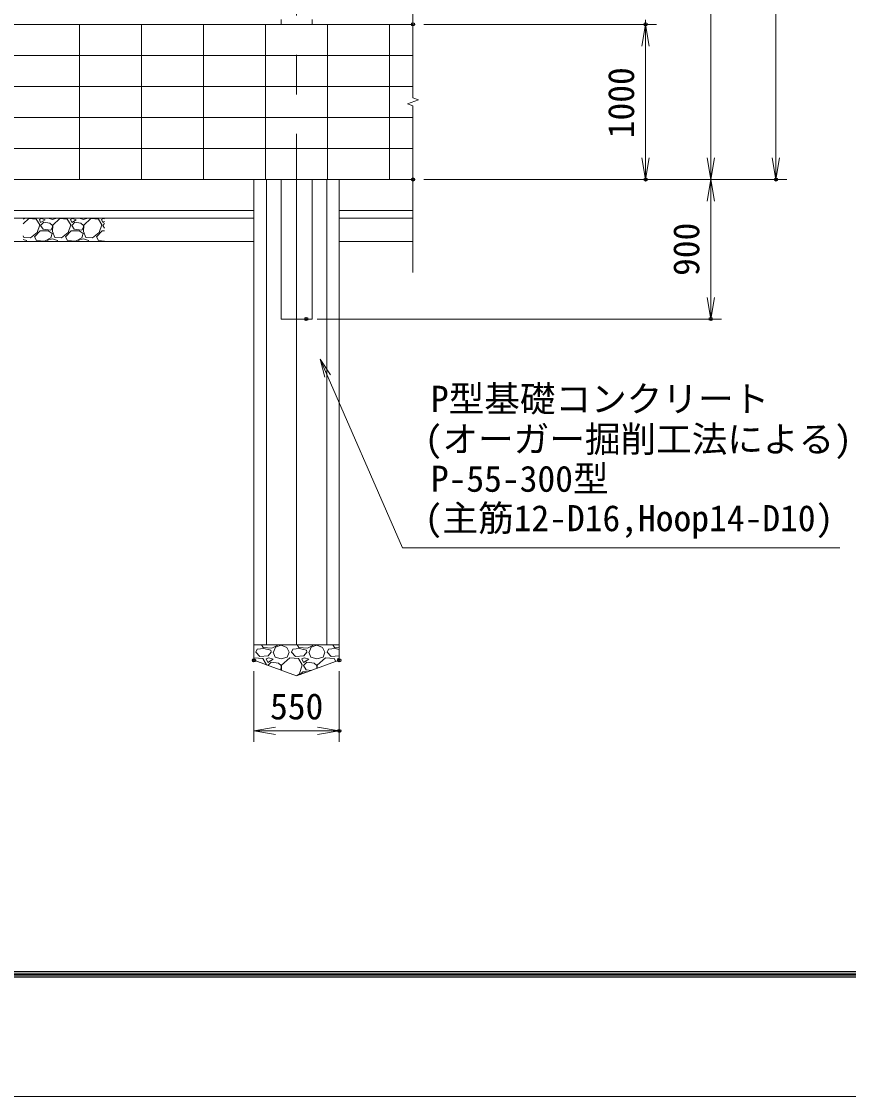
# Model space of a CAD drawing. Units: millimetres at full size. Extents: x -14700 to 14700, y -10395 to 10395.
# Drawn here: x -6346 to -1014, y -10395 to -3464 of the extents above; entities that cross this region are included whole.
import ezdxf
from ezdxf.enums import TextEntityAlignment as Align

# ---------------------------------------------------------------- set-up
doc = ezdxf.new("R2010")
doc.units = ezdxf.units.MM
doc.header["$LTSCALE"] = 40
doc.header["$PDMODE"] = 32
doc.header["$PDSIZE"] = 20
doc.linetypes.add('USER1', pattern=[50.8, 31.75, -6.35, 6.35, -6.35])
for name, color, linetype, lineweight in [('0-1_D-BMK', 2, 'USER1', 13), ('0-2_D-STR-DIM', 7, 'Continuous', 13), ('0-3_0', 7, 'Continuous', 18), ('0-5_D-STR4', 7, 'Continuous', 18), ('0-6_D-STR1', 1, 'Continuous', 18), ('0-7_D-BGD', 7, 'Continuous', 18), ('0-9_D-DCR-HCH', 7, 'Continuous', 13), ('0-A_D-STR-TXT', 7, 'Continuous', 13), ('0-C_D-TTL', 7, 'Continuous', 18)]:
    doc.layers.add(name, color=color, linetype=linetype, lineweight=lineweight)
doc.layers.add('0-4_Defpoints', color=253, linetype='Continuous')
doc.styles.add('ＭＳ ゴシック', font='')
doc.styles.get('ＭＳ ゴシック').set_extended_font_data('MS Gothic')

# ---------------------------------------------------------------- blocks, each defined once
blk = doc.blocks.new('_Open')
at = {"layer": '0-3_0'}
blk.add_line((-40, 6.67), (0, 0), dxfattribs=at)
blk.add_lwpolyline([(-40, -6.67), (0, 0), (-40, 0)], dxfattribs=at)

msp = doc.modelspace()

# ---------------------------------------------------------------- linework, layer by layer
at = {"layer": '0-1_D-BMK'}
msp.add_line((-4572.27, -5457.26), (-4572.27, 5726.52), dxfattribs=at)
at = {"layer": '0-2_D-STR-DIM'}
for p, q in [((-1482.27, 5547.74), (-1482.27, -4482.26)), ((-1902.27, -4482.26), (-1902.27, 4547.74)), ((-3822.27, -2127.91), (-3822.27, -3956.6)), ((-2322.27, -3452.26), (-2322.27, -3482.26)), ((-3752.27, -3482.26), (-2252.27, -3482.26)), ((-3752.27, -3482.26), (-2252.27, -3482.26)), ((-2322.27, -3482.26), (-2322.27, -4482.26)), ((-2322.27, -3622.26), (-2322.27, -3762.26)), ((-3857.5, -3995.08), (-3787.02, -3969.43)), ((-3822.26, -4007.91), (-3857.5, -3995.08)), ((-3822.27, -4007.91), (-3822.27, -5082.26)), ((-3787.02, -3969.43), (-3822.26, -3956.61)), ((-3752.27, -4482.26), (-1832.27, -4482.26)), ((-3752.27, -4482.26), (-2252.27, -4482.26)), ((-3752.27, -4482.26), (-1832.27, -4482.26)), ((-3752.27, -4482.26), (-1412.27, -4482.26)), ((-1902.27, -4482.26), (-1902.27, -5382.26)), ((-4439.77, -5382.26), (-1832.27, -5382.26)), ((-4847.27, -7652.26), (-4847.27, -8107.61)), ((-4297.27, -7652.26), (-4297.27, -8107.61)), ((-4847.27, -8037.61), (-4297.27, -8037.61))]:
    msp.add_line(p, q, dxfattribs=at)
at = {"layer": '0-4_Defpoints'}
for p in [(-3822.27, -3482.26), (-2322.27, -3482.26), (-3822.27, -4482.26), (-2322.27, -4482.26), (-1482.27, -4482.26), (-4509.77, -5382.26), (-1902.27, -5382.26), (-4847.27, -7582.26), (-4297.27, -7582.26), (-4297.27, -8037.61)]:
    msp.add_point(p, dxfattribs=at)
at = {"layer": '0-5_D-STR4'}
for p, q in [((-4766.72, -7482.26), (-4766.72, -4482.26)), ((-4572.27, -7482.26), (-4572.27, -4482.26)), ((-4377.81, -7482.26), (-4377.81, -4482.26))]:
    msp.add_line(p, q, dxfattribs=at)
msp.add_lwpolyline([(-4847.27, -7582.26), (-4572.27, -7682.26), (-4297.27, -7582.26)], dxfattribs=at)
at = {"layer": '0-6_D-STR1'}
for p, q in [((-4672.27, -3450.26), (-4672.27, -3482.26)), ((-4472.27, -3482.26), (-4472.27, -3450.26))]:
    msp.add_line(p, q, dxfattribs=at)
msp.add_lwpolyline([(-4672.27, -4482.26), (-4672.27, -5382.26), (-4472.27, -5382.26), (-4472.27, -4482.26)], dxfattribs=at)
at = {"layer": '0-7_D-BGD'}
for p, q in [((-3822.27, -3482.26), (-10772.27, -3482.26)), ((-5972.27, -3482.26), (-5972.27, -4482.26)), ((-5572.27, -3482.26), (-5572.27, -4482.26)), ((-5172.27, -3482.26), (-5172.27, -4482.26)), ((-4772.27, -3482.26), (-4772.27, -4482.26)), ((-4372.27, -3482.26), (-4372.27, -4482.26)), ((-3972.27, -3482.26), (-3972.27, -4482.26)), ((-3822.27, -3682.26), (-10772.27, -3682.26)), ((-3822.27, -3882.26), (-10772.27, -3882.26)), ((-3822.27, -4082.26), (-10772.27, -4082.26)), ((-3822.27, -4282.26), (-11297.27, -4282.26)), ((-3822.27, -4282.26), (-10772.27, -4282.26)), ((-3822.27, -4482.26), (-11297.27, -4482.26)), ((-4847.27, -7582.26), (-4847.27, -4482.26)), ((-4297.27, -7582.26), (-4297.27, -4482.26)), ((-4847.27, -4682.26), (-7297.27, -4682.26)), ((-3822.27, -4682.26), (-4297.27, -4682.26)), ((-4847.27, -4732.26), (-7297.27, -4732.26)), ((-3822.27, -4732.26), (-4297.27, -4732.26)), ((-4847.27, -4882.26), (-7297.27, -4882.26)), ((-3822.27, -4882.26), (-4297.27, -4882.26)), ((-4297.27, -7482.26), (-4847.27, -7482.26))]:
    msp.add_line(p, q, dxfattribs=at)
at = {"layer": '0-9_D-DCR-HCH'}
for p, q in [((-6334.77, -4737.09), (-6318.35, -4732.26)), ((-6298.18, -4734.45), (-6334.77, -4767.85)), ((-6250.18, -4738.45), (-6298.18, -4734.45)), ((-6228.18, -4774.45), (-6250.18, -4738.45)), ((-6244.18, -4824.45), (-6228.18, -4774.45)), ((-6216.18, -4734.45), (-6230.18, -4740.45)), ((-6230.18, -4740.45), (-6222.18, -4760.45)), ((-6222.18, -4760.45), (-6192.18, -4742.45)), ((-6202.18, -4758.45), (-6222.18, -4778.45)), ((-6222.18, -4778.45), (-6206.18, -4802.45)), ((-6192.18, -4742.45), (-6216.18, -4734.45)), ((-6162.18, -4764.45), (-6202.18, -4758.45)), ((-6174.02, -4732.26), (-6146.18, -4740.45)), ((-6146.18, -4778.45), (-6162.18, -4764.45)), ((-6146.18, -4740.45), (-6118.35, -4732.26)), ((-6144.18, -4776.45), (-6146.18, -4818.45)), ((-6146.18, -4790.45), (-6146.18, -4778.45)), ((-6098.18, -4734.45), (-6144.18, -4776.45)), ((-6050.18, -4738.45), (-6098.18, -4734.45)), ((-6028.18, -4774.45), (-6050.18, -4738.45)), ((-6044.18, -4824.45), (-6028.18, -4774.45)), ((-6016.18, -4734.45), (-6030.18, -4740.45)), ((-6030.18, -4740.45), (-6022.18, -4760.45)), ((-6022.18, -4760.45), (-5992.18, -4742.45)), ((-6002.18, -4758.45), (-6022.18, -4778.45)), ((-6022.18, -4778.45), (-6006.18, -4802.45)), ((-5992.18, -4742.45), (-6016.18, -4734.45)), ((-5962.18, -4764.45), (-6002.18, -4758.45)), ((-5974.02, -4732.26), (-5946.18, -4740.45)), ((-5946.18, -4778.45), (-5962.18, -4764.45)), ((-5946.18, -4740.45), (-5918.35, -4732.26)), ((-5944.18, -4776.45), (-5946.18, -4818.45)), ((-5946.18, -4790.45), (-5946.18, -4778.45)), ((-5898.18, -4734.45), (-5944.18, -4776.45)), ((-5850.18, -4738.45), (-5898.18, -4734.45)), ((-5828.18, -4774.45), (-5850.18, -4738.45)), ((-5844.18, -4824.45), (-5828.18, -4774.45)), ((-5816.18, -4734.45), (-5830.18, -4740.45)), ((-5830.18, -4740.45), (-5822.18, -4760.45)), ((-5822.18, -4760.45), (-5809.77, -4753)), ((-5809.77, -4766.04), (-5822.18, -4778.45)), ((-5822.18, -4778.45), (-5809.77, -4797.07)), ((-5809.77, -4736.59), (-5816.18, -4734.45)), ((-6334.77, -4845.56), (-6330.18, -4856.45)), ((-6262.18, -4852.45), (-6226.18, -4812.45)), ((-6226.18, -4812.45), (-6174.18, -4812.45)), ((-6206.18, -4802.45), (-6156.18, -4808.45)), ((-6174.18, -4812.45), (-6148.18, -4830.45)), ((-6156.18, -4808.45), (-6146.18, -4790.45)), ((-6148.18, -4830.45), (-6156.18, -4858.45)), ((-6146.18, -4818.45), (-6130.18, -4856.45)), ((-6088.18, -4858.45), (-6044.18, -4824.45)), ((-6062.18, -4852.45), (-6026.18, -4812.45)), ((-6026.18, -4812.45), (-5974.18, -4812.45)), ((-6006.18, -4802.45), (-5956.18, -4808.45)), ((-5974.18, -4812.45), (-5948.18, -4830.45)), ((-5956.18, -4808.45), (-5946.18, -4790.45)), ((-5948.18, -4830.45), (-5956.18, -4858.45)), ((-5946.18, -4818.45), (-5930.18, -4856.45)), ((-5888.18, -4858.45), (-5844.18, -4824.45)), ((-5862.18, -4852.45), (-5826.18, -4812.45)), ((-5826.18, -4812.45), (-5809.77, -4812.45)), ((-6334.77, -4868.73), (-6314.18, -4876.45)), ((-6314.18, -4876.45), (-6311.5, -4882.26)), ((-6248.18, -4876.45), (-6262.18, -4852.45)), ((-6198.18, -4880.45), (-6248.18, -4876.45)), ((-6156.18, -4858.45), (-6198.18, -4880.45)), ((-6181.53, -4882.26), (-6178.18, -4874.45)), ((-6178.18, -4874.45), (-6146.18, -4864.45)), ((-6146.18, -4864.45), (-6114.18, -4876.45)), ((-6130.18, -4856.45), (-6088.18, -4858.45)), ((-6114.18, -4876.45), (-6111.5, -4882.26)), ((-6048.18, -4876.45), (-6062.18, -4852.45)), ((-5998.18, -4880.45), (-6048.18, -4876.45)), ((-5956.18, -4858.45), (-5998.18, -4880.45)), ((-5981.53, -4882.26), (-5978.18, -4874.45)), ((-5978.18, -4874.45), (-5946.18, -4864.45)), ((-5946.18, -4864.45), (-5914.18, -4876.45)), ((-5930.18, -4856.45), (-5888.18, -4858.45)), ((-5914.18, -4876.45), (-5911.5, -4882.26)), ((-5848.18, -4876.45), (-5862.18, -4852.45)), ((-5809.77, -4879.52), (-5848.18, -4876.45)), ((-4788.32, -7499.71), (-4798.5, -7482.26)), ((-4688.73, -7482.26), (-4730.82, -7504.31)), ((-4558.32, -7499.71), (-4568.5, -7482.26)), ((-4458.73, -7482.26), (-4500.82, -7504.31)), ((-4328.32, -7499.71), (-4338.5, -7482.26)), ((-4834.32, -7529.61), (-4827.42, -7511.21)), ((-4809.02, -7557.21), (-4834.32, -7529.61)), ((-4783.72, -7506.61), (-4827.42, -7511.21)), ((-4756.12, -7552.61), (-4809.02, -7557.21)), ((-4730.82, -7504.31), (-4788.32, -7499.71)), ((-4737.72, -7518.11), (-4783.72, -7506.61)), ((-4735.42, -7529.61), (-4756.12, -7552.61)), ((-4735.42, -7529.61), (-4737.72, -7518.11)), ((-4723.92, -7529.61), (-4710.12, -7561.81)), ((-4721.62, -7529.61), (-4707.82, -7497.41)), ((-4707.82, -7497.41), (-4671.02, -7485.91)), ((-4671.02, -7485.91), (-4634.22, -7499.71)), ((-4634.22, -7499.71), (-4620.42, -7529.61)), ((-4631.92, -7561.81), (-4620.42, -7529.61)), ((-4604.32, -7529.61), (-4597.42, -7511.21)), ((-4579.02, -7557.21), (-4604.32, -7529.61)), ((-4553.72, -7506.61), (-4597.42, -7511.21)), ((-4526.12, -7552.61), (-4579.02, -7557.21)), ((-4500.82, -7504.31), (-4558.32, -7499.71)), ((-4507.72, -7518.11), (-4553.72, -7506.61)), ((-4505.42, -7529.61), (-4526.12, -7552.61)), ((-4505.42, -7529.61), (-4507.72, -7518.11)), ((-4493.92, -7529.61), (-4480.12, -7561.81)), ((-4491.62, -7529.61), (-4477.82, -7497.41)), ((-4477.82, -7497.41), (-4441.02, -7485.91)), ((-4441.02, -7485.91), (-4404.22, -7499.71)), ((-4404.22, -7499.71), (-4390.42, -7529.61)), ((-4401.92, -7561.81), (-4390.42, -7529.61)), ((-4374.32, -7529.61), (-4367.42, -7511.21)), ((-4349.02, -7557.21), (-4374.32, -7529.61)), ((-4323.72, -7506.61), (-4367.42, -7511.21)), ((-4297.27, -7552.71), (-4349.02, -7557.21)), ((-4297.27, -7502.19), (-4328.32, -7499.71)), ((-4297.27, -7513.22), (-4323.72, -7506.61)), ((-4845.82, -7566.41), (-4847.27, -7567.73)), ((-4790.62, -7571.01), (-4845.82, -7566.41)), ((-4765.6, -7611.96), (-4790.62, -7571.01)), ((-4751.52, -7566.41), (-4767.62, -7573.31)), ((-4767.62, -7573.31), (-4758.42, -7596.31)), ((-4758.42, -7596.31), (-4723.92, -7575.61)), ((-4735.42, -7594.01), (-4756.63, -7615.22)), ((-4723.92, -7575.61), (-4751.52, -7566.41)), ((-4689.42, -7600.91), (-4735.42, -7594.01)), ((-4710.12, -7561.81), (-4671.02, -7573.31)), ((-4671.02, -7617.01), (-4689.42, -7600.91)), ((-4671.02, -7573.31), (-4631.92, -7561.81)), ((-4671.02, -7630.81), (-4671.02, -7617.01)), ((-4668.72, -7614.71), (-4670.24, -7646.63)), ((-4615.82, -7566.41), (-4668.72, -7614.71)), ((-4560.62, -7571.01), (-4615.82, -7566.41)), ((-4535.32, -7612.41), (-4560.62, -7571.01)), ((-4553.72, -7669.91), (-4535.32, -7612.41)), ((-4521.52, -7566.41), (-4537.62, -7573.31)), ((-4537.62, -7573.31), (-4528.42, -7596.31)), ((-4528.42, -7596.31), (-4493.92, -7575.61)), ((-4505.42, -7594.01), (-4528.42, -7617.01)), ((-4528.42, -7617.01), (-4510.02, -7644.61)), ((-4493.92, -7575.61), (-4521.52, -7566.41)), ((-4459.42, -7600.91), (-4505.42, -7594.01)), ((-4480.12, -7561.81), (-4441.02, -7573.31)), ((-4441.02, -7617.01), (-4459.42, -7600.91)), ((-4441.02, -7573.31), (-4401.92, -7561.81)), ((-4441.02, -7630.81), (-4441.02, -7617.01)), ((-4438.72, -7614.71), (-4439.64, -7634.04)), ((-4385.82, -7566.41), (-4438.72, -7614.71)), ((-4330.62, -7571.01), (-4385.82, -7566.41)), ((-4318.93, -7590.14), (-4330.62, -7571.01)), ((-4297.27, -7568.87), (-4307.62, -7573.31)), ((-4307.62, -7573.31), (-4303.18, -7584.41)), ((-4678.21, -7643.74), (-4671.02, -7630.81)), ((-4567.44, -7680.51), (-4553.72, -7669.91)), ((-4548.92, -7673.77), (-4533.02, -7656.11)), ((-4533.02, -7656.11), (-4500.35, -7656.11)), ((-4510.02, -7644.61), (-4478.97, -7648.34)), ((-4443.62, -7635.48), (-4441.02, -7630.81))]:
    msp.add_line(p, q, dxfattribs=at)
msp.add_lwpolyline([(-6330.18, -4856.45), (-6288.18, -4858.45), (-6244.18, -4824.45)], dxfattribs=at)
at = {"layer": '0-A_D-STR-TXT'}
msp.add_lwpolyline([(-1070.71, -6858.3), (-3889.94, -6858.3), (-4419.33, -5641.65)], dxfattribs=at)
at = {"layer": '0-C_D-TTL', "color": 2}
msp.add_lwpolyline([(-14700, 10395), (14700, 10395), (14700, -10395), (-14700, -10395)], close=True, dxfattribs=at)
at = {"layer": '0-C_D-TTL'}
for points in [[(-13755, 9625), (13755, 9625), (13755, -9625), (-13755, -9625)], [(-13746.25, 9616.25), (13746.25, 9616.25), (13746.25, -9616.25), (-13746.25, -9616.25)], [(-13737.5, 9607.5), (13737.5, 9607.5), (13737.5, -9607.5), (-13737.5, -9607.5)], [(-13728.75, 9598.75), (13728.75, 9598.75), (13728.75, -9598.75), (-13728.75, -9598.75)], [(-13720, 9590), (13720, 9590), (13720, -9590), (-13720, -9590)]]:
    msp.add_lwpolyline(points, close=True, dxfattribs=at)

# ---------------------------------------------------------------- block references
at = {"layer": '0-2_D-STR-DIM', "xscale": 3.5, "yscale": 3.5}
for p, rotation in [((-2322.27, -3482.26), 90), ((-2322.27, -3482.26), 90), ((-2322.27, -4482.26), 270), ((-1902.27, -4482.26), 270), ((-1482.27, -4482.26), 270), ((-1902.27, -4482.26), 90), ((-1902.27, -5382.26), 270), ((-4847.27, -8037.61), 180)]:
    msp.add_blockref('_Open', p, dxfattribs=dict(at, rotation=rotation))
msp.add_blockref('_Open', (-4297.27, -8037.61), dxfattribs=at)
at = {"layer": '0-A_D-STR-TXT', "xscale": 3, "yscale": 3, "rotation": 113.51515}
msp.add_blockref('_Open', (-4420.13, -5639.82), dxfattribs=at)

# ---------------------------------------------------------------- texts
at = {"layer": '0-2_D-STR-DIM', "style": 'ＭＳ ゴシック'}
for s, p in [('1000', (-2345.89, -4216.48)), ('900', (-1925.89, -5104.24))]:
    msp.add_text(s, height=168.3, rotation=90, dxfattribs=at).set_placement(p, align=Align.BOTTOM_LEFT)
msp.add_text('550', height=168.3, dxfattribs=at).set_placement((-4743.37, -8013.99), align=Align.BOTTOM_LEFT)
at = {"layer": '0-A_D-STR-TXT', "style": 'ＭＳ ゴシック'}
for s, p in [('P型基礎コンクリート', (-3706.37, -6031.06)), ('(オーガー掘削工法による)', (-3746.35, -6290.83)), ('P-55-300型', (-3706.37, -6546.43)), ('(主筋12-D16,Hoop14-D10)', (-3746.35, -6800.48))]:
    msp.add_text(s, height=168.3, dxfattribs=at).set_placement(p, align=Align.BOTTOM_LEFT)

doc.saveas('drawing.dxf')
